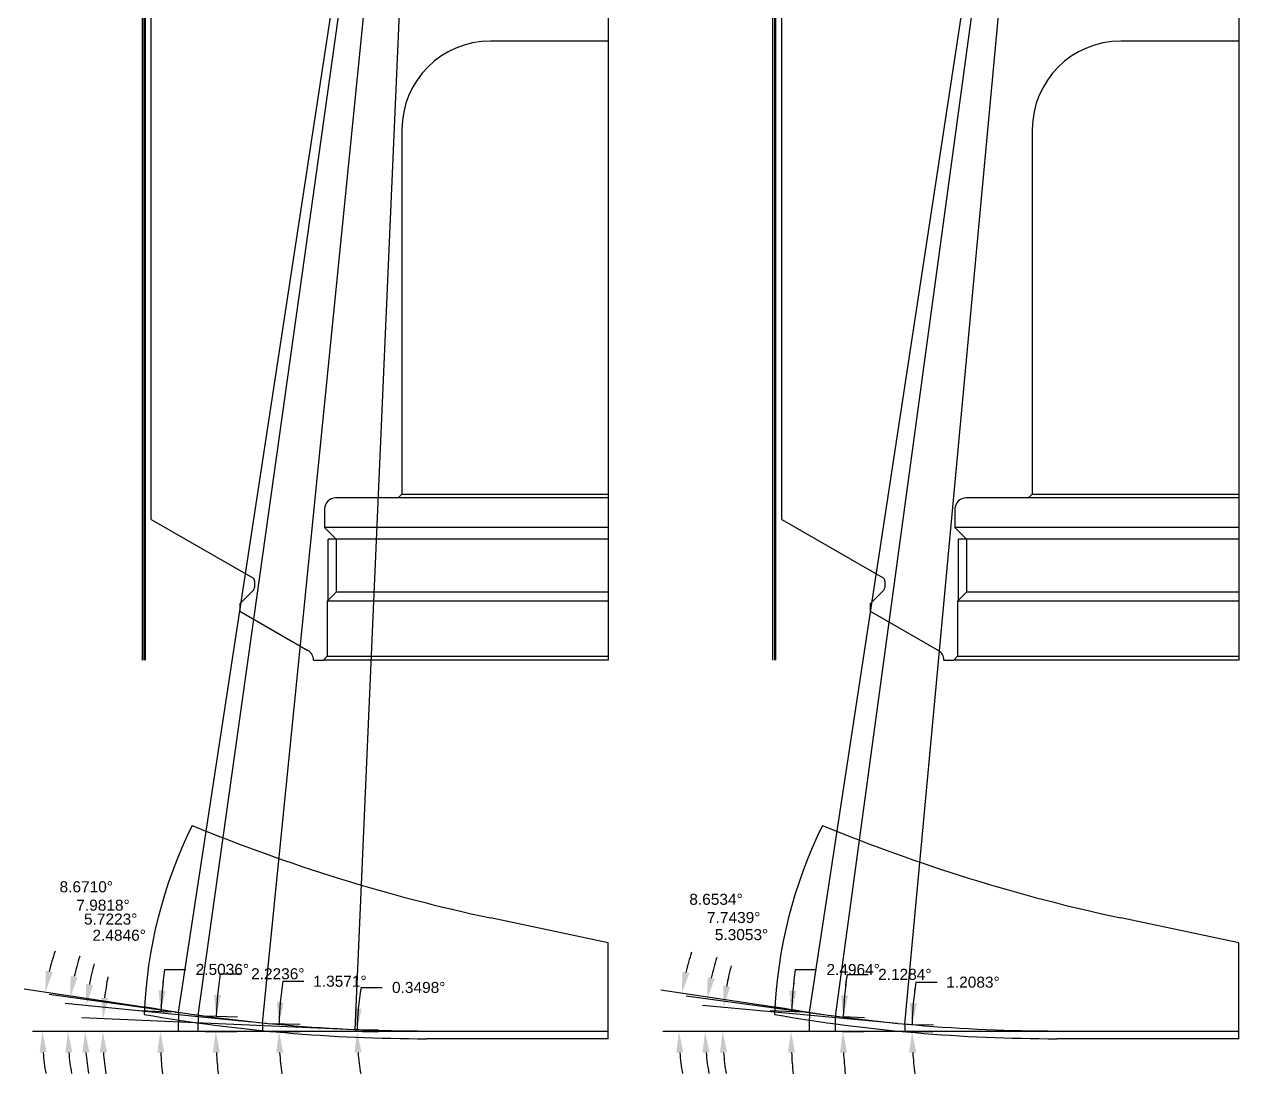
# Model space of a CAD drawing. Header units: inches. Extents: x 104.6 to 170.9, y -36.4 to -12.2.
# Drawn here: x 134.59 to 144.89, y -36.45 to -27.54 of the extents above; entities that cross this region are included whole.
import ezdxf

# ---------------------------------------------------------------- set-up
doc = ezdxf.new("R2010")
doc.units = ezdxf.units.IN
doc.header["$MEASUREMENT"] = 0
doc.header["$PDMODE"] = 35
doc.layers.get('Defpoints').update_dxf_attribs({"color": 10})
doc.layers.add('Blade_5', color=7, linetype='Continuous', true_color=0x0066cc)
doc.layers.add('Blade_6', color=7, linetype='Continuous', true_color=0xc880f5)
doc.styles.get("Standard").update_dxf_attribs({"font": 'arial.ttf'})
doc.dimstyles.get("Standard").update_dxf_attribs({"dimtxt": 0.09375, "dimasz": 0.18, "dimexe": 0.18, "dimexo": 0.0625, "dimgap": 0.09, "dimtad": 0, "dimtih": 1, "dimtoh": 1, "dimdec": 4, "dimzin": 0, "dimdsep": 46, "dimtxsty": 'Standard', "dimcen": 0.09, "dimadec": 4, "dimazin": 0, "dimtfac": 1, "dimtdec": 4, "dimtofl": 0, "dimtmove": 0, "dimatfit": 3, "dimfxl": 1, "dimtolj": 1, "dimtzin": 0, "dimarcsym": 0})

# ---------------------------------------------------------------- blocks, each defined once
blk = doc.blocks.new('*D269')
at = {"layer": 'Blade_5', "color": 0, "lineweight": -2, "transparency": 16777216}
blk.add_line((136.52, -36.008), (134.939, -35.85), dxfattribs=at)
for start, end in [(164.8921, 169.5849), (184.6928, 189.3856)]:
    blk.add_arc((137.306, -36.087), 2.198, start, end, dxfattribs=at)
at = {"layer": 'Blade_5', "color": 0, "transparency": 16777216}
for points in [[(135.174, -35.694), (135.114, -35.685), (135.119, -35.868)], [(135.085, -36.268), (135.145, -36.265), (135.108, -36.087)]]:
    blk.add_solid(points, dxfattribs=at)
at = {"layer": 'Defpoints', "color": 0, "transparency": 16777216}
for p in [(135.109, -36.014), (136.582, -36.014), (136.644, -36.02), (134.661, -36.087), (138.002, -36.087)]:
    blk.add_point(p, dxfattribs=at)
at = {"layer": 'Blade_5', "color": 0, "transparency": 16777216, "insert": (135.325, -35.135), "char_height": 0.09375, "attachment_point": 5}
blk.add_mtext('\\A1;5.7223°', dxfattribs=at)
blk = doc.blocks.new('*D270')
at = {"layer": 'Blade_5', "color": 0, "lineweight": -2, "transparency": 16777216}
blk.add_line((135.974, -35.939), (134.804, -35.775), dxfattribs=at)
for start, end in [(162.042, 167.0301), (184.9881, 189.9762)]:
    blk.add_arc((137.03, -36.087), 2.068, start, end, dxfattribs=at)
at = {"layer": 'Blade_5', "color": 0, "transparency": 16777216}
for points in [[(135.044, -35.628), (134.985, -35.617), (134.982, -35.8)], [(134.94, -36.268), (135, -36.265), (134.962, -36.087)]]:
    blk.add_solid(points, dxfattribs=at)
at = {"layer": 'Defpoints', "color": 0, "transparency": 16777216}
for p in [(134.964, -35.991), (136.036, -35.947), (136.098, -35.956), (134.661, -36.087), (138.002, -36.087)]:
    blk.add_point(p, dxfattribs=at)
at = {"layer": 'Blade_5', "color": 0, "transparency": 16777216, "insert": (135.26, -35.017), "char_height": 0.09375, "attachment_point": 5}
blk.add_mtext('\\A1;7.9818°', dxfattribs=at)
blk = doc.blocks.new('*D271')
at = {"layer": 'Blade_5', "color": 0, "lineweight": -2, "transparency": 16777216}
for p, q in [((136.784, -35.662), (136.964, -35.662)), ((136.675, -36.019), (136.933, -36.025)), ((136.674, -36.087), (136.932, -36.087))]:
    blk.add_line(p, q, dxfattribs=at)
for start, end in [(171.2516, 178.6429), (171.2555, 174.9492), (183.6937, 187.3874)]:
    blk.add_arc((139.545, -36.087), 2.793, start, end, dxfattribs=at)
at = {"layer": 'Blade_5', "color": 0, "transparency": 16777216}
for points in [[(136.793, -35.843), (136.733, -35.839), (136.753, -36.021)], [(136.728, -36.268), (136.788, -36.266), (136.752, -36.087)]]:
    blk.add_solid(points, dxfattribs=at)
at = {"layer": 'Defpoints', "color": 0, "transparency": 16777216}
for p in [(136.613, -36.017), (136.612, -36.087), (136.752, -36.065), (139.545, -36.087)]:
    blk.add_point(p, dxfattribs=at)
at = {"layer": 'Blade_5', "color": 0, "transparency": 16777216, "insert": (137.269, -35.662), "char_height": 0.09375, "attachment_point": 5}
blk.add_mtext('\\A1;1.3571°', dxfattribs=at)
blk = doc.blocks.new('*D272')
at = {"layer": 'Blade_5', "color": 0, "lineweight": -2, "transparency": 16777216}
for p, q in [((136.252, -35.599), (136.432, -35.599)), ((136.13, -35.954), (136.399, -35.965)), ((136.127, -36.087), (136.396, -36.087))]:
    blk.add_line(p, q, dxfattribs=at)
for start, end in [(171.576, 177.7764), (171.5783, 174.6773), (183.0991, 186.1982)]:
    blk.add_arc((139.545, -36.087), 3.328, start, end, dxfattribs=at)
at = {"layer": 'Blade_5', "color": 0, "transparency": 16777216}
for points in [[(136.261, -35.78), (136.201, -35.776), (136.219, -35.958)], [(136.191, -36.267), (136.251, -36.266), (136.216, -36.087)]]:
    blk.add_solid(points, dxfattribs=at)
at = {"layer": 'Defpoints', "color": 0, "transparency": 16777216}
for p in [(136.067, -35.952), (136.065, -36.087), (136.217, -36.044), (139.545, -36.087)]:
    blk.add_point(p, dxfattribs=at)
at = {"layer": 'Blade_5', "color": 0, "transparency": 16777216, "insert": (136.742, -35.599), "char_height": 0.09375, "attachment_point": 5}
blk.add_mtext('\\A1;2.2236°', dxfattribs=at)
blk = doc.blocks.new('*D273')
at = {"layer": 'Blade_5', "color": 0, "lineweight": -2, "transparency": 16777216}
blk.add_line((137.336, -36.071), (135.08, -35.973), dxfattribs=at)
for start, end in [(169.0688, 173.2921), (184.2233, 188.4466)]:
    blk.add_arc((137.7, -36.087), 2.443, start, end, dxfattribs=at)
at = {"layer": 'Blade_5', "color": 0, "transparency": 16777216}
for points in [[(135.304, -35.804), (135.245, -35.799), (135.26, -35.981)], [(135.234, -36.268), (135.294, -36.265), (135.258, -36.087)]]:
    blk.add_solid(points, dxfattribs=at)
at = {"layer": 'Defpoints', "color": 0, "transparency": 16777216}
for p in [(134.661, -36.087), (135.258, -36.051), (137.398, -36.074), (137.43, -36.075), (138.002, -36.087)]:
    blk.add_point(p, dxfattribs=at)
at = {"layer": 'Blade_5', "color": 0, "transparency": 16777216, "insert": (135.397, -35.272), "char_height": 0.09375, "attachment_point": 5}
blk.add_mtext('\\A1;2.4846°', dxfattribs=at)
blk = doc.blocks.new('*D274')
at = {"layer": 'Blade_5', "color": 0, "lineweight": -2, "transparency": 16777216}
for p, q in [((137.447, -35.715), (137.627, -35.715)), ((137.461, -36.074), (137.595, -36.075)), ((137.461, -36.087), (137.595, -36.087))]:
    blk.add_line(p, q, dxfattribs=at)
for start, end in [(169.9549, 179.6502), (169.9635, 174.8069), (184.8433, 189.6867)]:
    blk.add_arc((139.545, -36.087), 2.13, start, end, dxfattribs=at)
at = {"layer": 'Blade_5', "color": 0, "transparency": 16777216}
for points in [[(137.453, -35.895), (137.393, -35.892), (137.415, -36.074)], [(137.392, -36.268), (137.452, -36.265), (137.415, -36.087)]]:
    blk.add_solid(points, dxfattribs=at)
at = {"layer": 'Defpoints', "color": 0, "transparency": 16777216}
for p in [(137.398, -36.074), (137.398, -36.087), (137.415, -36.082), (139.545, -36.087)]:
    blk.add_point(p, dxfattribs=at)
at = {"layer": 'Blade_5', "color": 0, "transparency": 16777216, "insert": (137.937, -35.715), "char_height": 0.09375, "attachment_point": 5}
blk.add_mtext('\\A1;0.3498°', dxfattribs=at)
blk = doc.blocks.new('*D275')
at = {"layer": 'Blade_6', "color": 0, "lineweight": -2, "transparency": 16777216}
blk.add_line((141.997, -36.021), (140.344, -35.868), dxfattribs=at)
for start, end in [(165.2654, 169.9801), (184.7147, 189.4294)]:
    blk.add_arc((142.702, -36.087), 2.188, start, end, dxfattribs=at)
at = {"layer": 'Blade_6', "color": 0, "transparency": 16777216}
for points in [[(140.577, -35.71), (140.518, -35.702), (140.523, -35.884)], [(140.491, -36.268), (140.551, -36.265), (140.514, -36.087)]]:
    blk.add_solid(points, dxfattribs=at)
at = {"layer": 'Defpoints', "color": 0, "transparency": 16777216}
for p in [(140.515, -36.019), (142.059, -36.027), (142.09, -36.03), (140.007, -36.087), (143.348, -36.087)]:
    blk.add_point(p, dxfattribs=at)
at = {"layer": 'Blade_6', "color": 0, "transparency": 16777216, "insert": (140.674, -35.267), "char_height": 0.09375, "attachment_point": 5}
blk.add_mtext('\\A1;5.3053°', dxfattribs=at)
blk = doc.blocks.new('*D276')
at = {"layer": 'Blade_6', "color": 0, "lineweight": -2, "transparency": 16777216}
blk.add_line((141.408, -35.951), (140.206, -35.788), dxfattribs=at)
for start, end in [(162.1382, 167.1971), (185.0589, 190.1179)]:
    blk.add_arc((142.405, -36.087), 2.039, start, end, dxfattribs=at)
at = {"layer": 'Blade_6', "color": 0, "transparency": 16777216}
for points in [[(140.446, -35.64), (140.386, -35.629), (140.384, -35.812)], [(140.343, -36.268), (140.403, -36.265), (140.365, -36.087)]]:
    blk.add_solid(points, dxfattribs=at)
at = {"layer": 'Defpoints', "color": 0, "transparency": 16777216}
for p in [(140.367, -35.995), (141.47, -35.96), (141.501, -35.964), (140.007, -36.087), (143.348, -36.087)]:
    blk.add_point(p, dxfattribs=at)
at = {"layer": 'Blade_6', "color": 0, "transparency": 16777216, "insert": (140.608, -35.122), "char_height": 0.09375, "attachment_point": 5}
blk.add_mtext('\\A1;7.7439°', dxfattribs=at)
blk = doc.blocks.new('*D277')
at = {"layer": 'Blade_6', "color": 0, "lineweight": -2, "transparency": 16777216}
for p, q in [((142.152, -35.67), (142.332, -35.67)), ((142.122, -36.028), (142.301, -36.032)), ((142.121, -36.087), (142.3, -36.087))]:
    blk.add_line(p, q, dxfattribs=at)
for start, end in [(171.3392, 178.7917), (171.3431, 175.0674), (183.7243, 187.4486)]:
    blk.add_arc((144.89, -36.087), 2.77, start, end, dxfattribs=at)
at = {"layer": 'Blade_6', "color": 0, "transparency": 16777216}
for points in [[(142.161, -35.85), (142.101, -35.847), (142.121, -36.028)], [(142.096, -36.268), (142.156, -36.266), (142.12, -36.087)]]:
    blk.add_solid(points, dxfattribs=at)
at = {"layer": 'Defpoints', "color": 0, "transparency": 16777216}
for p in [(142.059, -36.027), (142.059, -36.087), (142.12, -36.067), (144.89, -36.087)]:
    blk.add_point(p, dxfattribs=at)
at = {"layer": 'Blade_6', "color": 0, "transparency": 16777216, "insert": (142.637, -35.67), "char_height": 0.09375, "attachment_point": 5}
blk.add_mtext('\\A1;1.2083°', dxfattribs=at)
blk = doc.blocks.new('*D278')
at = {"layer": 'Blade_6', "color": 0, "lineweight": -2, "transparency": 16777216}
for p, q in [((141.569, -35.604), (141.749, -35.604)), ((141.532, -35.962), (141.716, -35.969)), ((141.53, -36.087), (141.714, -36.087))]:
    blk.add_line(p, q, dxfattribs=at)
for start, end in [(171.7224, 177.8716), (171.7246, 174.7981), (183.0735, 186.147)]:
    blk.add_arc((144.89, -36.087), 3.356, start, end, dxfattribs=at)
at = {"layer": 'Blade_6', "color": 0, "transparency": 16777216}
for points in [[(141.578, -35.784), (141.518, -35.781), (141.536, -35.962)], [(141.509, -36.267), (141.569, -36.266), (141.534, -36.087)]]:
    blk.add_solid(points, dxfattribs=at)
at = {"layer": 'Defpoints', "color": 0, "transparency": 16777216}
for p in [(141.47, -35.96), (141.468, -36.087), (141.534, -36.045), (144.89, -36.087)]:
    blk.add_point(p, dxfattribs=at)
at = {"layer": 'Blade_6', "color": 0, "transparency": 16777216, "insert": (142.059, -35.604), "char_height": 0.09375, "attachment_point": 5}
blk.add_mtext('\\A1;2.1284°', dxfattribs=at)
blk = doc.blocks.new('*D291')
at = {"layer": 'Blade_6', "color": 0, "lineweight": -2, "transparency": 16777216}
blk.add_line((141.159, -35.914), (139.99, -35.736), dxfattribs=at)
for start, end in [(161.7512, 166.5489), (184.7977, 189.5954)]:
    blk.add_arc((142.293, -36.087), 2.15, start, end, dxfattribs=at)
at = {"layer": 'Blade_6', "color": 0, "transparency": 16777216}
for points in [[(140.232, -35.592), (140.173, -35.581), (140.168, -35.763)], [(140.121, -36.268), (140.181, -36.265), (140.143, -36.087)]]:
    blk.add_solid(points, dxfattribs=at)
at = {"layer": 'Defpoints', "color": 0, "transparency": 16777216}
for p in [(141.221, -35.924), (141.281, -35.933), (140.146, -35.979), (140.007, -36.087), (143.348, -36.087)]:
    blk.add_point(p, dxfattribs=at)
at = {"layer": 'Blade_6', "color": 0, "transparency": 16777216, "insert": (140.458, -34.967), "char_height": 0.09375, "attachment_point": 5}
blk.add_mtext('\\A1;8.6534°', dxfattribs=at)
blk = doc.blocks.new('*D292')
at = {"layer": 'Blade_6', "color": 0, "lineweight": -2, "transparency": 16777216}
for p, q in [((141.13, -35.563), (141.31, -35.563)), ((141.188, -35.925), (140.918, -35.914)), ((141.185, -36.087), (140.914, -36.087))]:
    blk.add_line(p, q, dxfattribs=at)
for start, end in [(172.0678, 177.5036), (172.0693, 174.7864), (182.7172, 185.4343)]:
    blk.add_arc((144.89, -36.087), 3.796, start, end, dxfattribs=at)
at = {"layer": 'Blade_6', "color": 0, "transparency": 16777216}
for points in [[(141.14, -35.744), (141.08, -35.74), (141.098, -35.921)], [(141.068, -36.267), (141.128, -36.266), (141.094, -36.087)]]:
    blk.add_solid(points, dxfattribs=at)
at = {"layer": 'Defpoints', "color": 0, "transparency": 16777216}
for p in [(141.251, -35.928), (141.094, -36.032), (141.247, -36.087), (144.89, -36.087)]:
    blk.add_point(p, dxfattribs=at)
at = {"layer": 'Blade_6', "color": 0, "transparency": 16777216, "insert": (141.621, -35.563), "char_height": 0.09375, "attachment_point": 5}
blk.add_mtext('\\A1;2.4964°', dxfattribs=at)
blk = doc.blocks.new('*D296')
at = {"layer": 'Blade_5', "color": 0, "lineweight": -2, "transparency": 16777216}
blk.add_line((135.81, -35.913), (134.592, -35.728), dxfattribs=at)
for start, end in [(161.9536, 166.6413), (184.6877, 189.3754)]:
    blk.add_arc((136.946, -36.087), 2.201, start, end, dxfattribs=at)
at = {"layer": 'Blade_5', "color": 0, "transparency": 16777216}
for points in [[(134.834, -35.584), (134.775, -35.573), (134.77, -35.755)], [(134.723, -36.268), (134.783, -36.265), (134.745, -36.087)]]:
    blk.add_solid(points, dxfattribs=at)
at = {"layer": 'Defpoints', "color": 0, "transparency": 16777216}
for p in [(135.872, -35.923), (135.901, -35.927), (134.748, -35.976), (134.661, -36.087), (138.002, -36.087)]:
    blk.add_point(p, dxfattribs=at)
at = {"layer": 'Blade_5', "color": 0, "transparency": 16777216, "insert": (135.118, -34.861), "char_height": 0.09375, "attachment_point": 5}
blk.add_mtext('\\A1;8.6710°', dxfattribs=at)
blk = doc.blocks.new('*D297')
at = {"layer": 'Blade_5', "color": 0, "lineweight": -2, "transparency": 16777216}
for p, q in [((135.782, -35.562), (135.962, -35.562)), ((135.839, -35.925), (135.569, -35.913)), ((135.835, -36.087), (135.566, -36.087))]:
    blk.add_line(p, q, dxfattribs=at)
for start, end in [(172.0648, 177.4964), (172.0663, 174.7813), (182.715, 185.4301)]:
    blk.add_arc((139.545, -36.087), 3.799, start, end, dxfattribs=at)
at = {"layer": 'Blade_5', "color": 0, "transparency": 16777216}
for points in [[(135.791, -35.743), (135.731, -35.739), (135.749, -35.921)], [(135.72, -36.267), (135.78, -36.266), (135.746, -36.087)]]:
    blk.add_solid(points, dxfattribs=at)
at = {"layer": 'Defpoints', "color": 0, "transparency": 16777216}
for p in [(135.901, -35.927), (135.746, -36.031), (135.898, -36.087), (139.545, -36.087)]:
    blk.add_point(p, dxfattribs=at)
at = {"layer": 'Blade_5', "color": 0, "transparency": 16777216, "insert": (136.272, -35.562), "char_height": 0.09375, "attachment_point": 5}
blk.add_mtext('\\A1;2.5036°', dxfattribs=at)

msp = doc.modelspace()

# ---------------------------------------------------------------- linework, layer by layer
for p, q in [((135.6071, -24.43668), (135.6071, -32.93668)), ((135.6171, -24.43668), (135.6171, -32.93668)), ((139.5446, -24.43668), (139.5446, -32.93668)), ((140.95248, -24.43668), (140.95248, -32.93668)), ((140.96248, -24.43668), (140.96248, -32.93668)), ((144.88998, -24.43668), (144.88998, -32.93668)), ((135.6696, -31.744), (135.6696, -26.8065)), ((141.01498, -31.744), (141.01498, -26.8065)), ((139.5446, -27.68668), (138.5446, -27.68668)), ((144.88998, -27.68668), (143.88998, -27.68668)), ((137.7946, -28.43668), (137.7946, -31.53043)), ((143.13998, -28.43668), (143.13998, -31.53043)), ((137.76335, -31.56168), (137.2321, -31.56168)), ((137.7946, -31.53043), (137.76335, -31.56168)), ((139.5446, -31.56168), (137.76335, -31.56168)), ((137.7946, -31.53043), (139.5446, -31.53043)), ((143.10873, -31.56168), (142.57748, -31.56168)), ((143.13998, -31.53043), (143.10873, -31.56168)), ((144.88998, -31.56168), (143.10873, -31.56168)), ((143.13998, -31.53043), (144.88998, -31.53043)), ((137.13835, -31.65543), (137.13835, -31.81168)), ((142.48373, -31.65543), (142.48373, -31.81168)), ((135.6696, -31.744), (136.52897, -32.24016)), ((139.5446, -31.81168), (137.13835, -31.81168)), ((137.13835, -31.81168), (137.23725, -31.91058)), ((141.01498, -31.744), (141.87436, -32.24016)), ((144.88998, -31.81168), (142.48373, -31.81168)), ((142.48373, -31.81168), (142.58263, -31.91058)), ((137.23725, -31.91058), (137.1696, -31.91058)), ((137.1696, -32.42848), (137.1696, -31.91058)), ((139.5446, -31.91058), (137.23725, -31.91058)), ((137.23725, -31.91058), (137.23725, -32.36083)), ((142.58263, -31.91058), (142.51498, -31.91058)), ((142.51498, -32.42848), (142.51498, -31.91058)), ((144.88998, -31.91058), (142.58263, -31.91058)), ((142.58263, -31.91058), (142.58263, -32.36083)), ((136.5446, -32.26722), (136.5446, -32.32127)), ((141.88998, -32.26722), (141.88998, -32.32127)), ((136.53544, -32.34336), (136.4196, -32.45921)), ((137.23725, -32.36083), (137.1614, -32.43668)), ((139.5446, -32.43668), (137.1614, -32.43668)), ((137.1614, -32.43668), (137.1614, -32.90543)), ((139.5446, -32.36083), (137.23725, -32.36083)), ((141.88083, -32.34336), (141.76498, -32.45921)), ((142.58263, -32.36083), (142.50678, -32.43668)), ((144.88998, -32.43668), (142.50678, -32.43668)), ((142.50678, -32.43668), (142.50678, -32.90543)), ((144.88998, -32.36083), (142.58263, -32.36083)), ((136.4196, -32.45921), (136.4196, -32.52171)), ((136.4196, -32.52171), (136.99772, -32.85549)), ((141.76498, -32.45921), (141.76498, -32.52171)), ((141.76498, -32.52171), (142.34311, -32.85549)), ((137.0446, -32.93668), (137.13015, -32.93668)), ((137.1614, -32.90543), (137.13015, -32.93668)), ((139.5446, -32.93668), (137.13015, -32.93668)), ((137.1614, -32.90543), (139.5446, -32.90543)), ((142.38998, -32.93668), (142.47553, -32.93668)), ((142.50678, -32.90543), (142.47553, -32.93668)), ((144.88998, -32.93668), (142.47553, -32.93668)), ((142.50678, -32.90543), (144.88998, -32.90543)), ((139.5446, -35.33672), (138.5446, -35.12416)), ((144.88998, -35.33672), (143.88998, -35.12416)), ((139.5446, -36.08672), (139.5446, -35.33672)), ((144.88998, -36.08672), (144.88998, -35.33672)), ((139.5446, -36.14922), (139.5446, -36.08672)), ((144.88998, -36.14922), (144.88998, -36.08672)), ((139.5446, -36.14922), (138.0025, -36.14922)), ((144.88998, -36.14922), (143.34788, -36.14922))]:
    msp.add_line(p, q)
at = {"color": 5}
for p, q in [((135.5911, -25.89792), (135.5911, -32.93668)), ((135.6071, -25.89792), (135.6071, -32.93668)), ((140.93648, -25.89792), (140.93648, -32.93668))]:
    msp.add_line(p, q, dxfattribs=at)
at = {"color": 1}
for p, q in [((138.0025, -36.08672), (134.66146, -36.08672)), ((143.34788, -36.08672), (140.00685, -36.08672))]:
    msp.add_line(p, q, dxfattribs=at)
for points in [[(139.5446, -36.08672), (138.0025, -36.08672, -0.04296551), (135.62039, -35.88164)], [(144.88998, -36.08672), (143.34788, -36.08672, -0.04296551), (140.96578, -35.88164)]]:
    msp.add_lwpolyline(points, format="xyb")
for centre, radius, start, end in [((138.5446, -28.43668), 0.75, 90, 180), ((143.88998, -28.43668), 0.75, 90, 180), ((137.2321, -31.65543), 0.09375, 90, 180), ((142.57748, -31.65543), 0.09375, 90, 180), ((136.51335, -32.26722), 0.03125, 0, 60), ((136.51335, -32.32127), 0.03125, 315, 0), ((141.85873, -32.26722), 0.03125, 0, 60), ((141.85873, -32.32127), 0.03125, 315, 0), ((136.95085, -32.93668), 0.09375, 0, 60), ((142.29623, -32.93668), 0.09375, 0, 60), ((139.5446, -36.08672), 3.9375, 153.658483, 177.911502), ((141.55931, -20.94102), 14.5, 247.523693, 258), ((144.88998, -36.08672), 3.9375, 153.658483, 177.911502), ((146.9047, -20.94102), 14.5, 247.523693, 258), ((138.0025, -22.14922), 14, 260.159083, 270), ((143.34788, -22.14922), 14, 260.159083, 270)]:
    msp.add_arc(centre, radius, start, end)
at = {"layer": 'Blade_5'}
for p, q in [((135.90127, -35.92742), (138.0025, -22.14922)), ((136.06715, -35.9517), (138.0025, -22.14922)), ((136.61282, -36.01727), (138.0025, -22.14922)), ((137.3983, -36.07362), (138.0025, -22.14922)), ((135.87161, -35.92289), (135.90127, -35.92742)), ((136.0981, -35.95603), (136.03621, -35.94736)), ((136.64391, -36.02038), (136.58172, -36.01415)), ((137.42952, -36.07497), (137.3983, -36.07362))]:
    msp.add_line(p, q, dxfattribs=at)
for radius, start in [(3.64681, 177.496386), (3.48006, 177.776413), (2.9326, 178.642915), (2.14634, 179.650237)]:
    msp.add_arc((139.5446, -36.08672), radius, start, 180, dxfattribs=at)
at = {"layer": 'Blade_6'}
for p, q in [((141.25089, -35.92806), (143.34788, -22.14922)), ((141.46986, -35.95961), (143.34788, -22.14922)), ((142.05919, -36.02701), (143.34788, -22.14922)), ((141.28055, -35.93258), (141.22123, -35.92355)), ((141.50083, -35.96382), (141.46986, -35.95961)), ((142.09031, -36.0299), (142.05919, -36.02701))]:
    msp.add_line(p, q, dxfattribs=at)
for radius, start in [(3.64255, 177.503609), (3.42248, 177.871605), (2.83142, 178.791728)]:
    msp.add_arc((144.88998, -36.08672), radius, start, 180, dxfattribs=at)

# ---------------------------------------------------------------- dimensions: what is measured, and where the dimension line sits
at = {"layer": 'Blade_5'}
for base, line1, line2, picture, middle in [((134.747968, -35.9757511), ((138.0024953, -36.086719), (134.6614584, -36.086719)), ((135.8716133, -35.9228949), (135.9012704, -35.9274177)), '*D296', (135.1178515, -34.861396)), ((134.9641295, -35.9907134), ((138.0024953, -36.086719), (134.6614584, -36.086719)), ((136.0981001, -35.9560348), (136.0362056, -35.9473561)), '*D270', (135.2597533, -35.017452)), ((135.10885046, -36.01354873), ((138.00249533, -36.086719), (134.66145842, -36.086719)), ((136.64391196, -36.02038095), (136.58172341, -36.01414921)), '*D269', (135.32454938, -35.13454292)), ((135.2579814, -36.0514142), ((138.0024953, -36.086719), (134.6614584, -36.086719)), ((137.4295185, -36.0749714), (137.3982979, -36.0736167)), '*D273', (135.3974496, -35.27245))]:
    dim = msp.add_angular_dim_2l(base=base, line1=line1, line2=line2, dimstyle='Standard', dxfattribs=at)
    dim.commit()
    dim.dimension.update_dxf_attribs({"geometry": picture, "text_midpoint": middle, "dimtype": 162})
for base, center, p1, p2, picture, middle in [((135.74609, -36.03139), (139.5446, -36.08672), (135.90127, -35.92742), (135.89779, -36.08672), '*D297', (136.27227, -35.56227)), ((136.21663, -36.043665), (139.544595, -36.086719), (136.067153, -35.951695), (136.064532, -36.086719), '*D272', (136.74247, -35.599139)), ((136.752095, -36.064671), (139.544595, -36.086719), (136.612818, -36.017265), (136.611995, -36.086719), '*D271', (137.269495, -35.66198)), ((137.414603, -36.082385), (139.544595, -36.086719), (137.398298, -36.073617), (137.398258, -36.086719), '*D274', (137.936661, -35.715197))]:
    dim = msp.add_angular_dim_3p(base=base, center=center, p1=p1, p2=p2, dimstyle='Standard', dxfattribs=at)
    dim.commit()
    dim.dimension.update_dxf_attribs({"geometry": picture, "text_midpoint": middle})
at = {"layer": 'Blade_6'}
for base, line1, line2, picture, middle in [((140.1458612, -35.9785138), ((143.3478832, -36.086719), (140.0068462, -36.086719)), ((141.2805486, -35.9325761), (141.2212316, -35.9235487)), '*D291', (140.4576674, -34.9670281)), ((140.3673574, -35.9948756), ((143.3478832, -36.086719), (140.0068462, -36.086719)), ((141.5008273, -35.9638224), (141.4698623, -35.9596116)), '*D276', (140.6078902, -35.1220364)), ((140.51510426, -36.01919466), ((143.34788316, -36.086719), (140.00684625, -36.086719)), ((142.09030746, -36.02990292), (142.05919133, -36.02701348)), '*D275', (140.67350656, -35.26675818))]:
    dim = msp.add_angular_dim_2l(base=base, line1=line1, line2=line2, dimstyle='Standard', dxfattribs=at)
    dim.commit()
    dim.dimension.update_dxf_attribs({"geometry": picture, "text_midpoint": middle, "dimtype": 162})
for base, center, p1, p2, picture, middle in [((141.09443, -36.03159), (144.88998, -36.08672), (141.25089, -35.92806), (141.24743, -36.08672), '*D292', (141.62056, -35.56287)), ((141.53431, -36.04517), (144.88998, -36.08672), (141.46986, -35.95961), (141.4675, -36.08672), '*D278', (142.05922, -35.60357)), ((142.120398, -36.06725), (144.889983, -36.086719), (142.059191, -36.027013), (142.058562, -36.086719), '*D277', (142.63691, -35.66965))]:
    dim = msp.add_angular_dim_3p(base=base, center=center, p1=p1, p2=p2, dimstyle='Standard', dxfattribs=at)
    dim.commit()
    dim.dimension.update_dxf_attribs({"geometry": picture, "text_midpoint": middle})

doc.saveas('drawing.dxf')
